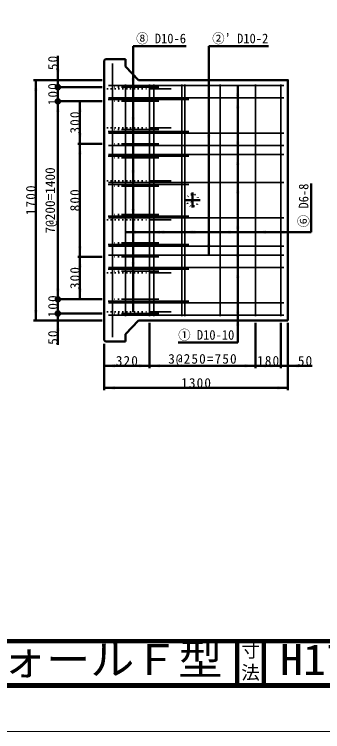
# Model space of a CAD drawing. Units: millimetres, scale not verified. Extents: x -2102 to 2102, y -1485 to 1485.
# Drawn here: x 42 to 741, y -1485 to 138 of the extents above; entities that cross this region are included whole.
import ezdxf
from ezdxf.enums import TextEntityAlignment as Align

# ---------------------------------------------------------------- set-up
doc = ezdxf.new("R2010")
doc.units = ezdxf.units.MM
doc.header["$LTSCALE"] = 5
doc.linetypes.add('DOTTED', pattern=[1.75, 0.25, -1.5])
doc.linetypes.add('LONG_DASHED_DOTTED', pattern=[15.25, 12, -1.5, 0.25, -1.5])
doc.layers.add('0-0_V-nasSTD', color=7, linetype='Continuous', lineweight=50)
doc.layers.add('0-1_0', color=7, linetype='Continuous', lineweight=100)
doc.styles.add('ＭＳ ゴシック', font='')
doc.styles.get('ＭＳ ゴシック').set_extended_font_data('MS Gothic')

msp = doc.modelspace()

# ---------------------------------------------------------------- linework, layer by layer
at = {"layer": '0-0_V-nasSTD'}
for p, q in [((311.535, 66.146), (431.535, 66.146)), ((311.535, -534.654), (311.535, 66.146)), ((482.961, 66.146), (617.961, 66.146)), ((482.961, -406.494), (482.961, 66.146)), ((249.041, 36.866), (246.161, 33.986)), ((246.161, 33.986), (246.161, -599.294)), ((294.161, 36.866), (249.041, 36.866)), ((294.161, 36.866), (294.161, 20.309)), ((294.161, 20.309), (324.083, -10.654)), ((241.161, -10.654), (86.161, -10.654)), ((91.161, -10.654), (91.161, -554.654)), ((241.161, -26.654), (136.161, -26.654)), ((141.161, -26.654), (141.161, -58.654)), ((548.561, -604.654), (548.561, -22.654)), ((241.161, -58.654), (136.161, -58.654)), ((141.161, -506.654), (141.161, -58.654)), ((191.161, -154.654), (191.161, -58.654)), ((241.161, -154.654), (186.161, -154.654)), ((191.161, -410.654), (191.161, -154.654)), ((715.161, -354.654), (715.161, -244.654)), ((294.161, -354.654), (715.161, -354.654)), ((241.161, -410.654), (186.161, -410.654)), ((191.161, -506.654), (191.161, -410.654)), ((241.161, -506.654), (136.161, -506.654)), ((141.161, -538.654), (141.161, -506.654)), ((241.161, -538.654), (136.161, -538.654)), ((241.161, -554.654), (86.161, -554.654)), ((324.083, -554.654), (294.161, -585.617)), ((662.161, -554.654), (324.083, -554.654)), ((348.561, -662.174), (348.561, -559.654)), ((588.561, -662.174), (588.561, -559.654)), ((646.161, -662.174), (646.161, -559.654)), ((662.161, -712.174), (662.161, -559.654)), ((246.161, -599.294), (249.041, -602.174)), ((294.161, -602.174), (294.161, -585.617)), ((246.161, -712.174), (246.161, -607.174)), ((249.041, -602.174), (294.161, -602.174)), ((413.561, -604.654), (548.561, -604.654)), ((246.161, -657.174), (348.561, -657.174)), ((348.561, -657.174), (588.561, -657.174)), ((588.561, -657.174), (646.161, -657.174)), ((662.161, -707.174), (246.161, -707.174))]:
    msp.add_line(p, q, dxfattribs=at)
at = {"layer": '0-0_V-nasSTD', "lineweight": 35}
for p, q in [((264.881, 26.946), (264.881, -592.254)), ((652.561, -22.654), (255.761, -22.654)), ((287.05, -26.654), (369.93, -26.654)), ((294.161, -545.054), (294.161, -20.254)), ((348.561, -545.054), (348.561, -20.254)), ((349.389, -30.654), (397.389, -30.654)), ((358.161, -545.054), (358.161, -20.254)), ((422.161, -545.054), (422.161, -20.254)), ((428.561, -545.054), (428.561, -20.254)), ((508.561, -545.054), (508.561, -20.254)), ((588.561, -545.054), (588.561, -20.254)), ((646.161, -545.054), (646.161, -20.254)), ((437.521, -54.654), (255.121, -54.654)), ((652.561, -50.654), (255.761, -50.654)), ((287.05, -58.654), (369.93, -58.654)), ((437.521, -126.654), (255.121, -126.654)), ((287.05, -122.654), (369.93, -122.654)), ((349.389, -118.654), (397.389, -118.654)), ((652.561, -130.654), (255.761, -130.654)), ((652.561, -158.814), (255.761, -158.814)), ((287.05, -154.654), (369.93, -154.654)), ((437.521, -182.654), (255.121, -182.654)), ((652.561, -178.654), (255.761, -178.654)), ((287.05, -186.654), (369.93, -186.654)), ((652.561, -242.654), (255.761, -242.654)), ((349.389, -238.654), (397.389, -238.654)), ((437.521, -246.654), (255.121, -246.654)), ((287.05, -250.654), (369.93, -250.654)), ((437.521, -318.654), (255.121, -318.654)), ((652.561, -322.654), (255.761, -322.654)), ((287.05, -314.654), (369.93, -314.654)), ((349.389, -326.654), (397.389, -326.654)), ((437.521, -382.654), (255.121, -382.654)), ((652.561, -386.654), (255.761, -386.654)), ((287.05, -378.654), (369.93, -378.654)), ((652.561, -406.494), (255.761, -406.494)), ((287.05, -410.654), (369.93, -410.654)), ((652.561, -434.654), (255.761, -434.654)), ((437.521, -438.654), (255.121, -438.654)), ((287.05, -442.654), (369.93, -442.654)), ((349.389, -446.654), (397.389, -446.654)), ((437.521, -510.654), (255.121, -510.654)), ((652.561, -514.654), (255.761, -514.654)), ((287.05, -506.654), (369.93, -506.654)), ((349.389, -534.654), (397.389, -534.654)), ((652.561, -542.654), (255.761, -542.654)), ((287.05, -538.654), (369.93, -538.654))]:
    msp.add_line(p, q, dxfattribs=at)
at = {"layer": '0-0_V-nasSTD', "linetype": 'DOTTED', "lineweight": 35}
for p, q in [((253.201, -30.654), (349.389, -30.654)), ((287.05, -26.654), (268.561, -26.654)), ((287.05, -58.654), (268.561, -58.654)), ((253.201, -118.654), (349.389, -118.654)), ((287.05, -122.654), (268.561, -122.654)), ((287.05, -154.654), (268.561, -154.654)), ((287.05, -186.654), (268.561, -186.654)), ((253.201, -238.654), (349.389, -238.654)), ((287.05, -250.654), (268.561, -250.654)), ((287.05, -314.654), (268.561, -314.654)), ((253.201, -326.654), (349.389, -326.654)), ((287.05, -378.654), (268.561, -378.654)), ((287.05, -410.654), (268.561, -410.654)), ((253.201, -446.654), (349.389, -446.654)), ((287.05, -442.654), (268.561, -442.654)), ((287.05, -506.654), (268.561, -506.654)), ((253.201, -534.654), (349.389, -534.654)), ((287.05, -538.654), (268.561, -538.654))]:
    msp.add_line(p, q, dxfattribs=at)
at = {"layer": '0-0_V-nasSTD', "linetype": 'LONG_DASHED_DOTTED'}
for p, q in [((446.161, -265.214), (446.161, -299.134)), ((429.201, -282.654), (463.121, -282.654))]:
    msp.add_line(p, q, dxfattribs=at)
at = {"layer": '0-0_V-nasSTD', "lineweight": 100}
for p, q in [((547.5, -1280), (547.5, -1380)), ((607.5, -1280), (607.5, -1380)), ((-1997.5, -1380), (1997.5, -1380))]:
    msp.add_line(p, q, dxfattribs=at)
at = {"layer": '0-0_V-nasSTD', "lineweight": 18}
for points in [[(-2102.5, -1485), (-2102.5, 1485), (2102.5, 1485), (2102.5, -1485)], [(-2002.5, -1385), (-2002.5, 1385), (2002.5, 1385), (2002.5, -1385)]]:
    msp.add_lwpolyline(points, close=True, dxfattribs=at)
at = {"layer": '0-0_V-nasSTD'}
for points in [[(141.161, -26.654), (141.161, -10.654), (141.161, 44.346)], [(662.161, -554.654), (662.161, -10.654), (324.083, -10.654)], [(141.161, -538.654), (141.161, -554.654), (141.161, -609.654)], [(646.161, -657.174), (662.161, -657.174), (717.161, -657.174)]]:
    msp.add_lwpolyline(points, dxfattribs=at)
for centre in [(141.161, -26.654), (141.161, -58.654), (141.161, -506.654), (141.161, -538.654)]:
    msp.add_circle(centre, 5, dxfattribs=at)
at = {"layer": '0-0_V-nasSTD', "linetype": 'DOTTED'}
for radius in [13.76, 4]:
    msp.add_circle((446.161, -282.654), radius, dxfattribs=at)
at = {"layer": '0-0_V-nasSTD'}
for points in [[(137.161, 13.346), (141.161, -10.654), (141.161, 13.346)], [(141.161, -10.654), (141.161, 13.346), (145.161, 13.346)], [(87.161, -34.654), (91.161, -34.654), (91.161, -10.654)], [(91.161, -34.654), (91.161, -10.654), (95.161, -34.654)], [(307.535, -6.654), (311.535, -30.654), (311.535, -6.654)], [(311.535, -30.654), (311.535, -6.654), (315.535, -6.654)], [(544.561, -46.654), (548.561, -46.654), (548.561, -22.654)], [(548.561, -46.654), (548.561, -22.654), (552.561, -46.654)], [(137.161, -82.654), (141.161, -82.654), (141.161, -58.654)], [(141.161, -82.654), (141.161, -58.654), (145.161, -82.654)], [(187.161, -82.654), (191.161, -82.654), (191.161, -58.654)], [(191.161, -82.654), (191.161, -58.654), (195.161, -82.654)], [(544.561, -74.654), (548.561, -74.654), (548.561, -50.654)], [(548.561, -74.654), (548.561, -50.654), (552.561, -74.654)], [(307.535, -94.654), (311.535, -118.654), (311.535, -94.654)], [(311.535, -118.654), (311.535, -94.654), (315.535, -94.654)], [(187.161, -130.654), (191.161, -154.654), (191.161, -130.654)], [(191.161, -154.654), (191.161, -130.654), (195.161, -130.654)], [(478.961, -134.814), (482.961, -158.814), (482.961, -134.814)], [(482.961, -158.814), (482.961, -134.814), (486.961, -134.814)], [(544.561, -154.654), (548.561, -154.654), (548.561, -130.654)], [(548.561, -154.654), (548.561, -130.654), (552.561, -154.654)], [(187.161, -178.654), (191.161, -178.654), (191.161, -154.654)], [(191.161, -178.654), (191.161, -154.654), (195.161, -178.654)], [(544.561, -202.654), (548.561, -202.654), (548.561, -178.654)], [(548.561, -202.654), (548.561, -178.654), (552.561, -202.654)], [(307.535, -214.654), (311.535, -238.654), (311.535, -214.654)], [(311.535, -238.654), (311.535, -214.654), (315.535, -214.654)], [(544.561, -266.654), (548.561, -266.654), (548.561, -242.654)], [(548.561, -266.654), (548.561, -242.654), (552.561, -266.654)], [(307.535, -302.654), (311.535, -326.654), (311.535, -302.654)], [(311.535, -326.654), (311.535, -302.654), (315.535, -302.654)], [(544.561, -346.654), (548.561, -346.654), (548.561, -322.654)], [(548.561, -346.654), (548.561, -322.654), (552.561, -346.654)], [(294.161, -354.654), (318.161, -354.654), (318.161, -350.654)], [(294.161, -354.654), (318.161, -358.654), (318.161, -354.654)], [(348.561, -354.654), (372.561, -354.654), (372.561, -350.654)], [(348.561, -354.654), (372.561, -358.654), (372.561, -354.654)], [(358.161, -354.654), (382.161, -354.654), (382.161, -350.654)], [(358.161, -354.654), (382.161, -358.654), (382.161, -354.654)], [(422.161, -354.654), (446.161, -354.654), (446.161, -350.654)], [(422.161, -354.654), (446.161, -358.654), (446.161, -354.654)], [(428.561, -354.654), (452.561, -354.654), (452.561, -350.654)], [(428.561, -354.654), (452.561, -358.654), (452.561, -354.654)], [(508.561, -354.654), (532.561, -354.654), (532.561, -350.654)], [(508.561, -354.654), (532.561, -358.654), (532.561, -354.654)], [(588.561, -354.654), (612.561, -354.654), (612.561, -350.654)], [(588.561, -354.654), (612.561, -358.654), (612.561, -354.654)], [(630.161, -354.654), (654.161, -354.654), (654.161, -350.654)], [(630.161, -354.654), (654.161, -358.654), (654.161, -354.654)], [(187.161, -386.654), (191.161, -410.654), (191.161, -386.654)], [(191.161, -410.654), (191.161, -386.654), (195.161, -386.654)], [(478.961, -382.494), (482.961, -406.494), (482.961, -382.494)], [(482.961, -406.494), (482.961, -382.494), (486.961, -382.494)], [(544.561, -410.654), (548.561, -410.654), (548.561, -386.654)], [(548.561, -410.654), (548.561, -386.654), (552.561, -410.654)], [(187.161, -434.654), (191.161, -434.654), (191.161, -410.654)], [(191.161, -434.654), (191.161, -410.654), (195.161, -434.654)], [(307.535, -422.654), (311.535, -446.654), (311.535, -422.654)], [(311.535, -446.654), (311.535, -422.654), (315.535, -422.654)], [(544.561, -458.654), (548.561, -458.654), (548.561, -434.654)], [(548.561, -458.654), (548.561, -434.654), (552.561, -458.654)], [(137.161, -482.654), (141.161, -506.654), (141.161, -482.654)], [(141.161, -506.654), (141.161, -482.654), (145.161, -482.654)], [(187.161, -482.654), (191.161, -506.654), (191.161, -482.654)], [(191.161, -506.654), (191.161, -482.654), (195.161, -482.654)], [(307.535, -510.654), (311.535, -534.654), (311.535, -510.654)], [(311.535, -534.654), (311.535, -510.654), (315.535, -510.654)], [(544.561, -538.654), (548.561, -538.654), (548.561, -514.654)], [(548.561, -538.654), (548.561, -514.654), (552.561, -538.654)], [(87.161, -530.654), (91.161, -554.654), (91.161, -530.654)], [(91.161, -554.654), (91.161, -530.654), (95.161, -530.654)], [(544.561, -566.654), (548.561, -566.654), (548.561, -542.654)], [(548.561, -566.654), (548.561, -542.654), (552.561, -566.654)], [(137.161, -578.654), (141.161, -578.654), (141.161, -554.654)], [(141.161, -578.654), (141.161, -554.654), (145.161, -578.654)], [(246.161, -657.174), (270.161, -657.174), (270.161, -653.174)], [(246.161, -657.174), (270.161, -661.174), (270.161, -657.174)], [(324.561, -657.174), (324.561, -653.174), (348.561, -657.174)], [(324.561, -661.174), (324.561, -657.174), (348.561, -657.174)], [(348.561, -657.174), (372.561, -657.174), (372.561, -653.174)], [(348.561, -657.174), (372.561, -661.174), (372.561, -657.174)], [(564.561, -657.174), (564.561, -653.174), (588.561, -657.174)], [(564.561, -661.174), (564.561, -657.174), (588.561, -657.174)], [(588.561, -657.174), (612.561, -657.174), (612.561, -653.174)], [(588.561, -657.174), (612.561, -661.174), (612.561, -657.174)], [(622.161, -657.174), (622.161, -653.174), (646.161, -657.174)], [(622.161, -661.174), (622.161, -657.174), (646.161, -657.174)], [(662.161, -657.174), (686.161, -657.174), (686.161, -653.174)], [(662.161, -657.174), (686.161, -661.174), (686.161, -657.174)], [(246.161, -707.174), (270.161, -707.174), (270.161, -703.174)], [(246.161, -707.174), (270.161, -711.174), (270.161, -707.174)], [(638.161, -707.174), (638.161, -703.174), (662.161, -707.174)], [(638.161, -711.174), (638.161, -707.174), (662.161, -707.174)]]:
    msp.add_solid(points, dxfattribs=at)
at = {"layer": '0-1_0'}
msp.add_line((-1997.5, -1280), (1997.5, -1280), dxfattribs=at)

# ---------------------------------------------------------------- texts
at = {"layer": '0-0_V-nasSTD', "style": 'ＭＳ ゴシック'}
for s, height, width, p in [('⑧ D10-6', 21.85, 0.95, (318.264, 66.146)), ("②' D10-2", 21.85, 0.95, (490.532, 66.146)), ('① D10-10', 21.85, 0.95, (413.561, -604.654)), ('1stタッチウォールＦ型', 69.65, 1.05, (-533.25, -1377.53)), ('H1700×B1300×L1997', 69.65, 1.1, (644.25, -1377.492))]:
    msp.add_text(s, height=height, dxfattribs=dict(at, width=width)).set_placement(p, align=Align.BOTTOM_LEFT)
msp.add_text('7@200=1400', height=21.99, rotation=90, dxfattribs=at).set_placement((141.161, -357.654), align=Align.BOTTOM_LEFT)
at = {"layer": '0-0_V-nasSTD', "style": 'ＭＳ ゴシック', "width": 0.95}
msp.add_text('⑥ D6-8', height=21.85, rotation=90, dxfattribs=at).set_placement((715.161, -343.766), align=Align.BOTTOM_LEFT)
at = {"layer": '0-0_V-nasSTD', "style": 'ＭＳ ゴシック'}
for s, p in [('寸', (556.482, -1326.001)), ('法', (556.476, -1375.99))]:
    msp.add_text(s, height=30.79, dxfattribs=at).set_placement(p, align=Align.BOTTOM_LEFT)
at = {"layer": '0-0_V-nasSTD', "char_height": 21.99, "attachment_point": 7, "rotation": 90, "style": 'ＭＳ ゴシック'}
for s, insert in [('\\T1.17;50', (141.161, 11.846)), ('\\T1.17;100', (141.161, -67.654)), ('\\T1.17;300', (191.161, -131.654)), ('\\T1.17;1700', (91.161, -316.404)), ('\\T1.17;800', (191.161, -307.654)), ('\\T1.17;300', (191.161, -483.654)), ('\\T1.17;100', (141.161, -547.654)), ('\\T1.17;50', (141.161, -609.654))]:
    msp.add_mtext(s, dxfattribs=dict(at, insert=insert))
at = {"layer": '0-0_V-nasSTD', "char_height": 21.99, "attachment_point": 7, "style": 'ＭＳ ゴシック'}
for s, insert in [('\\T1.17;3@250=750', (391.061, -657.174)), ('\\T1.17;320', (272.361, -657.174)), ('\\T1.17;180', (592.361, -657.174)), ('\\T1.17;50', (684.661, -657.174)), ('\\T1.17;1300', (420.411, -707.174))]:
    msp.add_mtext(s, dxfattribs=dict(at, insert=insert))

doc.saveas('drawing.dxf')
